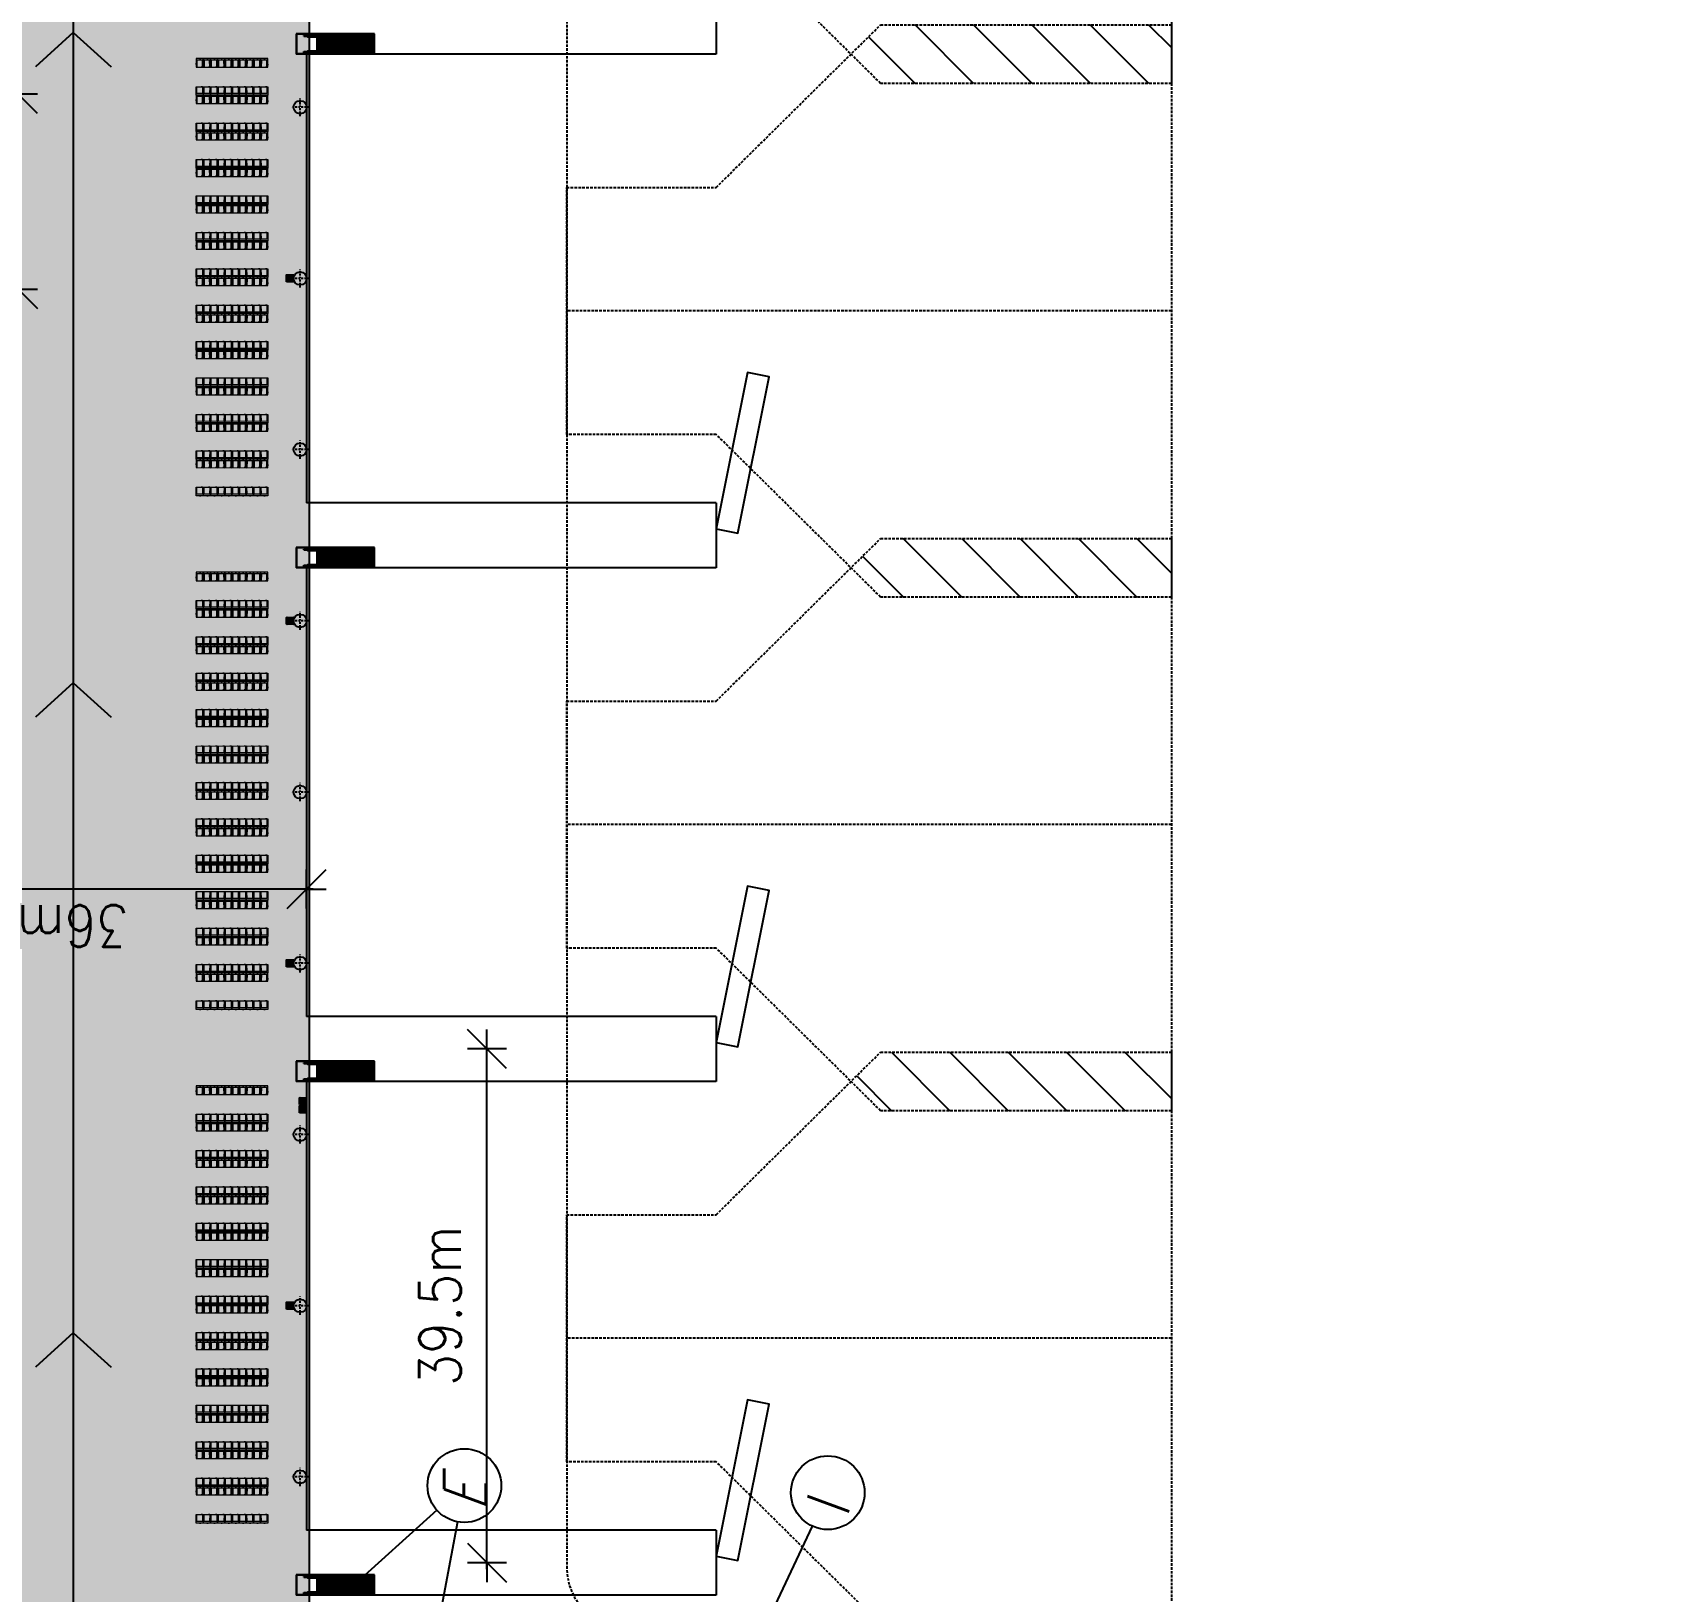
# Model space of a CAD drawing. Header units: millimetres. Extents: x -1 to 12300, y -1929 to 2470.
# Drawn here: x 7251.3 to 7375.8, y -1153.7 to -1033.8 of the extents above; entities that cross this region are included whole.
import ezdxf

# ---------------------------------------------------------------- set-up
doc = ezdxf.new("R2010")
doc.units = ezdxf.units.MM
for name, pattern in [('DASHDOTBERNUZ', [0.8, 0.4, -0.2, 0, -0.2]), ('DGN Style 1', [0.6, 0, -0.6]), ('HIDDENBERNUZ', [0.3, 0.2, -0.1])]:
    doc.linetypes.add(name, pattern=pattern)
doc.layers.get('0').update_dxf_attribs({"color": 250})
for name, color, linetype in [('01C', 250, 'Continuous'), ('01cotes', 200, 'Continuous'), ('01TXTINCENDIext', 7, 'Continuous'), ('01TXTINCENDIman', 7, 'Continuous'), ('01TXTmaterial', 31, 'Continuous'), ('05CPIL', 250, 'Continuous'), ('0fingers', 250, 'Continuous'), ('0parquing', 250, 'HIDDENBERNUZ'), ('0serveis', 6, 'HIDDENBERNUZ'), ('0Terminal', 250, 'Continuous'), ('espais terminal', 9, 'Continuous'), ('fluxes', 9, 'Continuous')]:
    doc.layers.add(name, color=color, linetype=linetype)
doc.layers.add('TR-AUX-OFICINES', color=9, linetype='Continuous', plot=False)
doc.styles.add('_FERROS', font='romans.shx', dxfattribs={"width": 0.9})
doc.styles.add('_PEGATINES', font='romans.shx', dxfattribs={"width": 0.9, "oblique": 20})
doc.dimstyles.new('_100PS1500', dxfattribs={"dimtxt": 3.2, "dimasz": 3, "dimexe": 0.18, "dimexo": 0.0625, "dimgap": 2, "dimtad": 1, "dimrnd": 0.01, "dimzin": 12, "dimdsep": 46, "dimtxsty": '_FERROS', "dimblk": 'OBLIQUE', "dimcen": 0.09, "dimdle": 0.5, "dimse1": 1, "dimse2": 1, "dimclrt": 7, "dimadec": 0, "dimazin": 0, "dimtfac": 1, "dimtix": 1, "dimtmove": 2, "dimatfit": 3, "dimldrblk": 'OBLIQUE', "dimfxl": 1, "dimtvp": 0.882353, "dimtolj": 1, "dimtzin": 0, "dimarcsym": 0})
pattern_1 = [(360, (37.508332, -17.139966), (2e-18, 0.01), [])]

# ---------------------------------------------------------------- blocks, each defined once
blk = doc.blocks.new('PK-PETIT')
at = {"layer": '01C'}
for p, q in [((11.5, -14.75), (-20, -14.75)), ((11.5, -14.75), (11.5, -19.75)), ((11.5, -19.75), (-20, -19.75))]:
    blk.add_line(p, q, dxfattribs=at)
at = {"layer": '0fingers'}
blk.add_lwpolyline([(11.5, -16.75), (13.16, -17.08), (15.57, -5.07), (13.91, -4.74)], close=True, dxfattribs=at)
at = {"layer": '0parquing'}
for points in [[(46.5, -22), (24.14, -22), (11.5, -9.5), (0, -9.5), (0, 9.5), (11.5, 9.5), (24.14, 22), (46.5, 22), (46.5, -22)], [(46.5, 0), (0, 0)]]:
    blk.add_lwpolyline(points, dxfattribs=at)
blk = doc.blocks.new('_PIL0')
at = {"color": 3, "linetype": 'DASHDOTBERNUZ', "ltscale": 0.4}
for p, q in [((0.7, 0), (-0.7, 0)), ((0, -0.7), (0, 0.7))]:
    blk.add_line(p, q, dxfattribs=at)
blk.add_circle((0, 0), 0.5)
blk = doc.blocks.new('A$C365033A8')
at = {"linetype": 'Continuous', "lineweight": 0, "flags": 128}
blk.add_lwpolyline([(0.77, 0.17), (0.63, 0.7), (0, 0.53), (0.14, 0)], close=True, dxfattribs=at)
at = {"linetype": 'DGN Style 1', "lineweight": 0, "flags": 128}
blk.add_lwpolyline([(0.64, 0.64), (0.75, 0.22), (0.77, 0.17), (0.14, 0), (0, 0.53), (0.63, 0.7)], close=True, dxfattribs=at)
at = {"linetype": 'Continuous', "lineweight": 0, "flags": 128}
blk.add_lwpolyline([(0.64, 0.64), (0.13, 0.5), (0.24, 0.09), (0.75, 0.22)], dxfattribs=at)
blk = doc.blocks.new('CADIRES')
at = {"layer": '01C', "xscale": -1, "rotation": 104.8649578604252}
for p in [(0.51, 2.94), (1.06, 2.94), (1.61, 2.94), (2.16, 2.94), (2.71, 2.94), (3.26, 2.94), (3.81, 2.94), (4.36, 2.94), (4.91, 2.94), (5.46, 2.94)]:
    blk.add_blockref('A$C365033A8', p, dxfattribs=at)
at = {"layer": '01C', "rotation": 75.13504216545468}
for p in [(0.51, -0.14), (1.06, -0.14), (1.61, -0.14), (2.16, -0.14), (2.71, -0.14), (3.26, -0.14), (3.81, -0.14), (4.36, -0.14), (4.91, -0.14), (5.46, -0.14)]:
    blk.add_blockref('A$C365033A8', p, dxfattribs=at)
blk = doc.blocks.new('*U54')
at = {"layer": '01C'}
blk.add_blockref('CADIRES', (-2.75, -1.4), dxfattribs=at)
blk = doc.blocks.new('*U53')
at = {"layer": '01C', "color": 0, "linetype": 'ByBlock', "lineweight": -2, "transparency": 16777216}
for p in [(0, 30.8), (0, 28), (0, 25.2), (0, 22.4), (0, 19.6), (0, 16.8), (0, 14), (0, 11.2), (0, 8.4), (0, 5.6), (0, 2.8), (0, 0)]:
    blk.add_blockref('*U54', p, dxfattribs=at)
blk = doc.blocks.new('*U56')
at = {"layer": '01C'}
blk.add_blockref('CADIRES', (-2.75, -1.4), dxfattribs=at)
blk = doc.blocks.new('*U55')
at = {"layer": '01C', "color": 0, "linetype": 'ByBlock', "lineweight": -2, "transparency": 16777216}
for p in [(0, 30.8), (0, 28), (0, 25.2), (0, 22.4), (0, 19.6), (0, 16.8), (0, 14), (0, 11.2), (0, 8.4), (0, 5.6), (0, 2.8), (0, 0)]:
    blk.add_blockref('*U56', p, dxfattribs=at)
blk = doc.blocks.new('*U58')
at = {"layer": '01C'}
blk.add_blockref('CADIRES', (-2.75, -1.4), dxfattribs=at)
blk = doc.blocks.new('*U57')
at = {"layer": '01C', "color": 0, "linetype": 'ByBlock', "lineweight": -2, "transparency": 16777216}
for p in [(0, 30.8), (0, 28), (0, 25.2), (0, 22.4), (0, 19.6), (0, 16.8), (0, 14), (0, 11.2), (0, 8.4), (0, 5.6), (0, 2.8), (0, 0)]:
    blk.add_blockref('*U58', p, dxfattribs=at)
blk = doc.blocks.new('_Oblique')
for p, q in [((0, -0.5), (0, 0.5)), ((0, 0), (0.5, 0))]:
    blk.add_line(p, q)
at = {"layer": '01C', "color": 7, "linetype": 'ByBlock', "lineweight": -2}
blk.add_line((-0.5, -0.5), (0.5, 0.5), dxfattribs=at)
blk = doc.blocks.new('*D76')
at = {"layer": '01cotes', "color": 0, "lineweight": -2, "transparency": 16777216}
blk.add_line((7286.25, -1151.94), (7286.25, -1111.44), dxfattribs=at)
at = {"layer": 'DEFPOINTS', "color": 0, "transparency": 16777216}
for p in [(7286.25, -1111.94), (7286.25, -1111.94), (7286.25, -1151.44)]:
    blk.add_point(p, dxfattribs=at)
at = {"layer": '01cotes', "color": 0, "lineweight": -2, "transparency": 16777216, "xscale": 3, "yscale": 3, "zscale": 3}
for p, rotation in [((7286.25, -1111.94), 90), ((7286.25, -1151.44), 270)]:
    blk.add_blockref('_Oblique', p, dxfattribs=dict(at, rotation=rotation))
at = {"layer": '01cotes', "color": 7, "transparency": 16777216, "insert": (7282.65, -1131.69), "char_height": 3.2, "attachment_point": 5, "rotation": 90, "style": '_FERROS'}
blk.add_mtext('\\A1;39.5m', dxfattribs=at)
blk = doc.blocks.new('*D95')
at = {"layer": '01cotes', "color": 0, "lineweight": -2, "transparency": 16777216}
blk.add_line((7250.19, -1054.01), (7250.19, -1038.01), dxfattribs=at)
at = {"layer": 'DEFPOINTS', "color": 0, "transparency": 16777216}
for p in [(7250.19, -1038.51), (7250.19, -1038.51), (7250.19, -1053.51)]:
    blk.add_point(p, dxfattribs=at)
at = {"layer": '01cotes', "color": 0, "lineweight": -2, "transparency": 16777216, "xscale": 3, "yscale": 3, "zscale": 3}
for p, rotation in [((7250.19, -1038.51), 90), ((7250.19, -1053.51), 270)]:
    blk.add_blockref('_Oblique', p, dxfattribs=dict(at, rotation=rotation))
at = {"layer": '01cotes', "color": 7, "transparency": 16777216, "insert": (7246.59, -1046.01), "char_height": 3.2, "attachment_point": 5, "rotation": 90, "style": '_FERROS'}
blk.add_mtext('\\A1;15m', dxfattribs=at)
blk = doc.blocks.new('A$C47A048D5')
at = {"layer": '01C', "linetype": 'Continuous'}
h = blk.add_hatch(dxfattribs=at)
h.set_pattern_fill('USER', color=256, scale=0.01, pattern_type=0)
h.set_pattern_definition(pattern_1)
h.paths.add_polyline_path([(6.02, 1.37), (6.02, 1.44), (0.57, 1.44), (0.57, 1.37)])
h = blk.add_hatch(dxfattribs=at)
h.set_pattern_fill('USER', color=256, scale=0.01, pattern_type=0)
h.set_pattern_definition(pattern_1)
h.paths.add_polyline_path([(6.02, 0.12), (6.02, 0.2), (0.57, 0.2), (0.57, 0.12)])
for p, q in [((6.02, 1.56), (0, 1.56)), ((0, 1.56), (0, 1.53)), ((0, 1.53), (0, 0)), ((6.02, 1.53), (0.03, 1.53)), ((0.03, 0.03), (0.03, 1.53)), ((0.57, 1.37), (0.57, 1.44)), ((0.57, 1.44), (6.02, 1.44)), ((6.02, 1.37), (0.57, 1.37)), ((0.88, 1.53), (0.91, 1.53)), ((0.88, 1.33), (0.89, 1.33)), ((0.89, 1.33), (0.91, 1.33)), ((0.91, 1.53), (0.91, 1.44)), ((0.91, 1.37), (0.91, 1.33)), ((0.91, 1.33), (1.58, 1.33)), ((1.47, 1.53), (1.47, 1.44)), ((1.47, 1.37), (1.47, 1.33)), ((1.58, 1.33), (1.58, 0.23)), ((1.58, 1.33), (6, 1.33)), ((1.58, 1.28), (6.02, 1.28)), ((6, 1.33), (6.02, 1.33)), ((6.02, 0), (0, 0)), ((6.02, 0.03), (0.03, 0.03)), ((0.57, 0.12), (0.57, 0.2)), ((0.57, 0.2), (6.02, 0.2)), ((0.57, 0.12), (6.02, 0.12)), ((0.91, 0.23), (0.88, 0.23)), ((0.91, 0.03), (0.88, 0.03)), ((1.58, 0.23), (0.91, 0.23)), ((0.91, 0.23), (0.91, 0.2)), ((0.91, 0.12), (0.91, 0.03)), ((1.47, 0.2), (1.47, 0.23)), ((1.47, 0.12), (1.47, 0.03)), ((1.58, 1.23), (6.02, 1.23)), ((1.58, 1.18), (6.02, 1.18)), ((1.58, 1.13), (6.02, 1.13)), ((1.58, 1.08), (6.02, 1.08)), ((1.58, 1.03), (6.02, 1.03)), ((1.58, 0.98), (6.02, 0.98)), ((1.58, 0.93), (6.02, 0.93)), ((1.58, 0.88), (6.02, 0.88)), ((1.58, 0.83), (6.02, 0.83)), ((1.58, 0.78), (6.02, 0.78)), ((1.58, 0.73), (6.02, 0.73)), ((1.58, 0.68), (6.02, 0.68)), ((1.58, 0.63), (6.02, 0.63)), ((1.58, 0.58), (6.02, 0.58)), ((1.58, 0.53), (6.02, 0.53)), ((1.58, 0.48), (6.02, 0.48)), ((1.58, 0.43), (6.02, 0.43)), ((1.58, 0.38), (6.02, 0.38)), ((1.58, 0.33), (6.02, 0.33)), ((1.58, 0.28), (6.02, 0.28)), ((5.76, 0.23), (1.58, 0.23)), ((1.58, 0.23), (6.02, 0.23)), ((6.02, 0.23), (5.76, 0.23))]:
    blk.add_line(p, q, dxfattribs=at)
at = {"layer": '01C'}
blk.add_line((6.02, 0), (6.02, 1.56), dxfattribs=at)
at = {"layer": '01C', "linetype": 'Continuous'}
for centre, radius, start, end in [((1.27, 1.39), 0.417, 161.6493, 172.8122), ((1.28, 1.46), 0.428, 192.3446, 195.0345), ((0.88, 1.35), 0.0175, 196.5618, 261.2733), ((0.89, 1.51), 0.0175, 96.5843, 160.5151), ((1.27, 0.18), 0.417, 187.1878, 198.3507), ((0.88, 0.21), 0.0175, 98.7267, 163.4382), ((1.28, 0.11), 0.428, 164.9655, 167.6554), ((0.89, 0.05), 0.0175, 199.4849, 263.4157)]:
    blk.add_arc(centre, radius, start, end, dxfattribs=at)
blk = doc.blocks.new('*D211')
at = {"layer": '01cotes', "color": 0, "lineweight": -2, "transparency": 16777216}
blk.add_line((7272.89, -1099.65), (7235.89, -1099.65), dxfattribs=at)
at = {"layer": 'DEFPOINTS', "color": 0, "transparency": 16777216}
for p in [(7236.39, -1099.65), (7236.39, -1099.65), (7272.39, -1099.65)]:
    blk.add_point(p, dxfattribs=at)
at = {"layer": '01cotes', "color": 0, "lineweight": -2, "transparency": 16777216, "xscale": 3, "yscale": 3, "zscale": 3, "rotation": 180}
blk.add_blockref('_Oblique', (7236.39, -1099.65), dxfattribs=at)
at = {"layer": '01cotes', "color": 0, "lineweight": -2, "transparency": 16777216, "xscale": 3, "yscale": 3, "zscale": 3}
blk.add_blockref('_Oblique', (7272.39, -1099.65), dxfattribs=at)
at = {"layer": '01cotes', "color": 7, "transparency": 16777216, "insert": (7254.39, -1102.48), "char_height": 3.2, "attachment_point": 5, "rotation": 180, "style": '_FERROS'}
blk.add_mtext('\\A1;36m', dxfattribs=at)
blk = doc.blocks.new('A$C39DC0D00')
at = {"layer": '01TXTINCENDIext'}
h = blk.add_hatch(color=7, dxfattribs=at)
h.dxf.hatch_style = 1
h.paths.add_polyline_path([(0.53, 0.54), (0, 0.54), (0, 0), (0.53, 0)])
h.paths.add_polyline_path([(0.51, 0.51), (0.51, 0.03, -0.414214), (0.5, 0.02), (0.03, 0.02, -0.414214), (0.02, 0.03), (0.02, 0.51, -0.414214), (0.03, 0.52), (0.5, 0.52, -0.414214)], flags=16)
h.paths.add_polyline_path([(0.35, 0.45), (0.34, 0.44), (0.34, 0.45), (0.33, 0.45), (0.32, 0.45), (0.32, 0.45), (0.31, 0.45), (0.31, 0.45), (0.29, 0.45), (0.27, 0.45), (0.27, 0.45), (0.27, 0.45), (0.27, 0.45), (0.27, 0.44), (0.27, 0.44), (0.28, 0.43), (0.28, 0.42, -0.120407), (0.33, 0.4, -0.22624), (0.33, 0.39), (0.33, 0.05, -0.414214), (0.32, 0.04), (0.21, 0.04, -0.414214), (0.19, 0.05), (0.19, 0.08), (0.17, 0.08), (0.17, 0.08), (0.17, 0.1), (0.17, 0.1), (0.17, 0.11), (0.17, 0.11), (0.17, 0.14), (0.17, 0.14), (0.17, 0.14), (0.17, 0.17), (0.16, 0.19), (0.14, 0.24), (0.13, 0.27), (0.12, 0.29), (0.12, 0.31), (0.11, 0.33), (0.11, 0.35), (0.11, 0.38), (0.12, 0.39), (0.13, 0.4), (0.14, 0.42), (0.15, 0.43), (0.16, 0.44), (0.18, 0.44), (0.2, 0.45), (0.22, 0.46), (0.24, 0.46), (0.25, 0.46), (0.25, 0.46), (0.28, 0.48), (0.31, 0.49), (0.33, 0.5), (0.33, 0.49), (0.32, 0.49), (0.29, 0.47), (0.28, 0.47), (0.29, 0.47), (0.31, 0.46), (0.33, 0.46), (0.35, 0.45), (0.35, 0.45)], flags=0)
h.paths.add_polyline_path([(0.25, 0.44), (0.25, 0.44), (0.25, 0.44), (0.25, 0.44), (0.25, 0.43), (0.24, 0.42, 0.110621), (0.2, 0.4, 0.22624), (0.19, 0.39), (0.19, 0.1), (0.19, 0.1), (0.18, 0.1), (0.18, 0.11), (0.19, 0.11), (0.19, 0.14), (0.18, 0.14), (0.18, 0.15), (0.18, 0.17), (0.17, 0.2), (0.16, 0.23), (0.14, 0.27), (0.13, 0.3), (0.13, 0.33), (0.12, 0.35), (0.13, 0.37), (0.13, 0.39), (0.14, 0.41), (0.16, 0.42), (0.18, 0.43), (0.21, 0.44), (0.22, 0.44)], flags=0)
h = blk.add_hatch(color=10, dxfattribs=at)
h.paths.add_polyline_path([(0.51, 0.51, 0.414214), (0.5, 0.52), (0.03, 0.52, 0.414214), (0.02, 0.51), (0.02, 0.03, 0.414214), (0.03, 0.02), (0.5, 0.02, 0.414214), (0.51, 0.03)])
h.paths.add_polyline_path([(0.12, 0.31), (0.11, 0.33), (0.11, 0.35), (0.11, 0.38), (0.12, 0.39), (0.13, 0.4), (0.14, 0.42), (0.15, 0.43), (0.16, 0.44), (0.18, 0.44), (0.2, 0.45), (0.22, 0.46), (0.24, 0.46), (0.25, 0.46), (0.25, 0.46), (0.28, 0.48), (0.31, 0.49), (0.33, 0.5), (0.33, 0.49), (0.32, 0.49), (0.29, 0.47), (0.28, 0.47), (0.29, 0.47), (0.31, 0.46), (0.33, 0.46), (0.35, 0.45), (0.35, 0.45), (0.35, 0.45), (0.34, 0.44), (0.34, 0.45), (0.33, 0.45), (0.32, 0.45), (0.32, 0.45), (0.31, 0.45), (0.31, 0.45), (0.29, 0.45), (0.27, 0.45), (0.27, 0.45), (0.27, 0.45), (0.27, 0.45), (0.27, 0.44), (0.27, 0.44), (0.28, 0.43), (0.28, 0.42, -0.120407), (0.33, 0.4, -0.22624), (0.33, 0.39), (0.33, 0.05, -0.414214), (0.32, 0.04), (0.21, 0.04, -0.414214), (0.19, 0.05), (0.19, 0.08), (0.17, 0.08), (0.17, 0.08), (0.17, 0.1), (0.17, 0.1), (0.17, 0.11), (0.17, 0.11), (0.17, 0.14), (0.17, 0.14), (0.17, 0.14), (0.17, 0.17), (0.16, 0.19), (0.14, 0.24), (0.13, 0.27), (0.12, 0.29)], flags=16)
h.paths.add_polyline_path([(0.13, 0.33), (0.12, 0.35), (0.13, 0.37), (0.13, 0.39), (0.14, 0.41), (0.16, 0.42), (0.18, 0.43), (0.21, 0.44), (0.22, 0.44), (0.25, 0.44), (0.25, 0.44), (0.25, 0.44), (0.25, 0.44), (0.25, 0.43), (0.24, 0.42, 0.110621), (0.2, 0.4, 0.22624), (0.19, 0.39), (0.19, 0.1), (0.19, 0.1), (0.18, 0.1), (0.18, 0.11), (0.19, 0.11), (0.19, 0.14), (0.18, 0.14), (0.18, 0.15), (0.18, 0.17), (0.17, 0.2), (0.16, 0.23), (0.14, 0.27), (0.13, 0.3)], flags=0)
h.paths.add_polyline_path([(0.19, 0.39, -0.22624), (0.2, 0.4, -0.110621), (0.24, 0.42), (0.25, 0.43), (0.25, 0.44), (0.25, 0.44), (0.25, 0.44), (0.25, 0.44), (0.22, 0.44), (0.21, 0.44), (0.18, 0.43), (0.16, 0.42), (0.14, 0.41), (0.13, 0.39), (0.13, 0.37), (0.12, 0.35), (0.13, 0.33), (0.13, 0.3), (0.14, 0.27), (0.16, 0.23), (0.17, 0.2), (0.18, 0.17), (0.18, 0.15), (0.18, 0.14), (0.19, 0.14), (0.19, 0.11), (0.18, 0.11), (0.18, 0.1), (0.19, 0.1), (0.19, 0.1)], flags=0)
h = blk.add_hatch(color=255, dxfattribs=at)
h.paths.add_polyline_path([(0.33, 0.39, 0.22624), (0.33, 0.4, 0.120407), (0.28, 0.42), (0.28, 0.43), (0.27, 0.44), (0.27, 0.44), (0.27, 0.45), (0.27, 0.45), (0.27, 0.45), (0.27, 0.45), (0.29, 0.45), (0.31, 0.45), (0.31, 0.45), (0.32, 0.45), (0.32, 0.45), (0.33, 0.45), (0.34, 0.45), (0.34, 0.44), (0.35, 0.45), (0.35, 0.45), (0.35, 0.45), (0.33, 0.46), (0.31, 0.46), (0.29, 0.47), (0.28, 0.47), (0.29, 0.47), (0.32, 0.49), (0.33, 0.49), (0.33, 0.5), (0.31, 0.49), (0.28, 0.48), (0.25, 0.46), (0.25, 0.46), (0.24, 0.46), (0.22, 0.46), (0.2, 0.45), (0.18, 0.44), (0.16, 0.44), (0.15, 0.43), (0.14, 0.42), (0.13, 0.4), (0.12, 0.39), (0.11, 0.38), (0.11, 0.35), (0.11, 0.33), (0.12, 0.31), (0.12, 0.29), (0.13, 0.27), (0.14, 0.24), (0.16, 0.19), (0.17, 0.17), (0.17, 0.14), (0.17, 0.14), (0.17, 0.14), (0.17, 0.11), (0.17, 0.11), (0.17, 0.1), (0.17, 0.1), (0.17, 0.08), (0.17, 0.08), (0.19, 0.08), (0.19, 0.05, 0.414214), (0.21, 0.04), (0.32, 0.04, 0.414214), (0.33, 0.05)])
h.paths.add_polyline_path([(0.19, 0.1), (0.19, 0.1), (0.18, 0.1), (0.18, 0.11), (0.19, 0.11), (0.19, 0.14), (0.18, 0.14), (0.18, 0.15), (0.18, 0.17), (0.17, 0.2), (0.16, 0.23), (0.14, 0.27), (0.13, 0.3), (0.13, 0.33), (0.12, 0.35), (0.13, 0.37), (0.13, 0.39), (0.14, 0.41), (0.16, 0.42), (0.18, 0.43), (0.21, 0.44), (0.22, 0.44), (0.25, 0.44), (0.25, 0.44), (0.25, 0.44), (0.25, 0.44), (0.25, 0.43), (0.24, 0.42, 0.110621), (0.2, 0.4, 0.22624), (0.19, 0.39)], flags=16)
blk.add_hatch(color=10, dxfattribs=at).paths.add_polyline_path([(0.19, 0.39, -0.22624), (0.2, 0.4, -0.110621), (0.24, 0.42), (0.25, 0.43), (0.25, 0.44), (0.25, 0.44), (0.25, 0.44), (0.25, 0.44), (0.22, 0.44), (0.21, 0.44), (0.18, 0.43), (0.16, 0.42), (0.14, 0.41), (0.13, 0.39), (0.13, 0.37), (0.12, 0.35), (0.13, 0.33), (0.13, 0.3), (0.14, 0.27), (0.16, 0.23), (0.17, 0.2), (0.18, 0.17), (0.18, 0.15), (0.18, 0.14), (0.19, 0.14), (0.19, 0.11), (0.18, 0.11), (0.18, 0.1), (0.19, 0.1), (0.19, 0.1)])
at = {"layer": '01TXTINCENDIext', "color": 255}
for p, q in [((0.02, 0.03), (0.02, 0.51)), ((0.03, 0.52), (0.5, 0.52)), ((0.5, 0.02), (0.03, 0.02)), ((0.51, 0.51), (0.51, 0.03))]:
    blk.add_line(p, q, dxfattribs=at)
at = {"layer": '01TXTINCENDIext', "color": 7}
blk.add_lwpolyline([(0, 0.54), (0.53, 0.54), (0.53, 0), (0, 0)], close=True, dxfattribs=at)
at = {"layer": '01TXTINCENDIext', "color": 255}
for points in [[(0.28, 0.42), (0.28, 0.43), (0.27, 0.44), (0.27, 0.44), (0.27, 0.45), (0.27, 0.45), (0.27, 0.45), (0.27, 0.45), (0.29, 0.45), (0.31, 0.45), (0.31, 0.45), (0.32, 0.45), (0.32, 0.45), (0.33, 0.45), (0.34, 0.45), (0.34, 0.44), (0.35, 0.45), (0.35, 0.45), (0.35, 0.45), (0.33, 0.46), (0.31, 0.46), (0.29, 0.47), (0.28, 0.47), (0.29, 0.47), (0.32, 0.49), (0.33, 0.49), (0.33, 0.5), (0.31, 0.49), (0.28, 0.48), (0.25, 0.46), (0.25, 0.46), (0.24, 0.46), (0.22, 0.46), (0.2, 0.45), (0.18, 0.44), (0.16, 0.44), (0.15, 0.43), (0.14, 0.42), (0.13, 0.4), (0.12, 0.39), (0.11, 0.38), (0.11, 0.35), (0.11, 0.33), (0.12, 0.31), (0.12, 0.29), (0.13, 0.27), (0.14, 0.24), (0.16, 0.19), (0.17, 0.17), (0.17, 0.14), (0.17, 0.14), (0.17, 0.14), (0.17, 0.11), (0.17, 0.11), (0.17, 0.1), (0.17, 0.1), (0.17, 0.08), (0.17, 0.08), (0.19, 0.08)], [(0.19, 0.1), (0.19, 0.1), (0.18, 0.1), (0.18, 0.11), (0.19, 0.11), (0.19, 0.14), (0.18, 0.14), (0.18, 0.15), (0.18, 0.17), (0.17, 0.2), (0.16, 0.23), (0.14, 0.27), (0.13, 0.3), (0.13, 0.33), (0.12, 0.35), (0.13, 0.37), (0.13, 0.39), (0.14, 0.41), (0.16, 0.42), (0.18, 0.43), (0.21, 0.44), (0.22, 0.44), (0.25, 0.44), (0.25, 0.44), (0.25, 0.44), (0.25, 0.44), (0.25, 0.43), (0.24, 0.42)], [(0.19, 0.39), (0.19, 0.1)]]:
    blk.add_lwpolyline(points, dxfattribs=at)
blk.add_lwpolyline([(0.19, 0.08), (0.19, 0.05, 0.414214), (0.21, 0.04), (0.32, 0.04, 0.414214), (0.33, 0.05), (0.33, 0.39)], format="xyb", dxfattribs=at)
for centre, radius, start, end in [((0.03, 0.51), 0.0144, 90, 180), ((0.03, 0.03), 0.0144, 180, 270), ((0.21, 0.39), 0.0128, 129.008, 180), ((0.26, 0.32), 0.105, 103.7582, 129.008), ((0.26, 0.32), 0.105, 50.992, 78.4551), ((0.32, 0.39), 0.0128, 0, 50.992), ((0.5, 0.51), 0.0144, 0, 90), ((0.5, 0.03), 0.0144, 270, 0)]:
    blk.add_arc(centre, radius, start, end, dxfattribs=at)
blk = doc.blocks.new('MANGERA')
at = {"layer": '01TXTINCENDIext'}
h = blk.add_hatch(color=7, dxfattribs=at)
h.dxf.hatch_style = 1
h.paths.add_polyline_path([(0.53, 0.54), (0, 0.54), (0, 0), (0.53, 0)])
h.paths.add_polyline_path([(0.03, 0.52), (0.5, 0.52, -0.414214), (0.51, 0.51), (0.51, 0.03, -0.414214), (0.5, 0.02), (0.03, 0.02, -0.414214), (0.02, 0.03), (0.02, 0.51, -0.414214)], flags=16)
h.paths.add_polyline_path([(0.1, 0.49), (0.11, 0.49), (0.11, 0.2), (0.1, 0.2)], flags=0)
h.paths.add_polyline_path([(0.15, 0.48), (0.15, 0.18, -1), (0.12, 0.18), (0.12, 0.48, -1)], flags=0)
h.paths.add_polyline_path([(0.19, 0.48), (0.19, 0.2, -1), (0.16, 0.2), (0.16, 0.48, -1)], flags=0)
h.paths.add_polyline_path([(0.22, 0.48), (0.22, 0.2, -1), (0.2, 0.2), (0.2, 0.48, -1)], flags=0)
h.paths.add_polyline_path([(0.26, 0.48), (0.26, 0.2, -1), (0.23, 0.2), (0.23, 0.48, -1)], flags=0)
h.paths.add_polyline_path([(0.3, 0.48), (0.3, 0.2, -1), (0.27, 0.2), (0.27, 0.48, -1)], flags=0)
h.paths.add_polyline_path([(0.31, 0.49), (0.31, 0.49), (0.31, 0.35), (0.37, 0.35, -25.210419), (0.37, 0.35), (0.31, 0.35), (0.31, 0.2), (0.31, 0.2)], flags=0)
h.paths.add_polyline_path([(0.11, 0.16), (0.15, 0.16), (0.15, 0.15), (0.11, 0.15)], flags=0)
h.paths.add_polyline_path([(0.4, 0.38), (0.4, 0.35), (0.37, 0.35, -0.36031)], flags=0)
h.paths.add_polyline_path([(0.12, 0.15), (0.15, 0.15), (0.15, 0.12), (0.12, 0.12)], flags=0)
h.paths.add_polyline_path([(0.37, 0.35), (0.4, 0.35), (0.4, 0.32, -0.36031)], flags=0)
h.paths.add_polyline_path([(0.41, 0.38, -0.36031), (0.44, 0.35), (0.41, 0.35)], flags=0)
h.paths.add_polyline_path([(0.11, 0.12), (0.15, 0.12), (0.15, 0.11), (0.11, 0.11)], flags=0)
h.paths.add_polyline_path([(0.41, 0.35), (0.44, 0.35, -0.36031), (0.41, 0.32)], flags=0)
h.paths.add_polyline_path([(0.12, 0.1), (0.15, 0.1), (0.14, 0.07), (0.12, 0.07)], flags=0)
h.paths.add_polyline_path([(0.13, 0.06), (0.14, 0.06), (0.14, 0.05), (0.13, 0.05)], flags=0)
h = blk.add_hatch(color=10, dxfattribs=at)
h.paths.add_polyline_path([(0.03, 0.52, 0.414214), (0.02, 0.51), (0.02, 0.03, 0.414214), (0.03, 0.02), (0.5, 0.02, 0.414214), (0.51, 0.03), (0.51, 0.51, 0.414214), (0.5, 0.52)])
h.paths.add_polyline_path([(0.37, 0.35), (0.31, 0.35), (0.31, 0.2), (0.31, 0.2), (0.31, 0.49), (0.31, 0.49), (0.31, 0.35), (0.37, 0.35, -25.210419)], flags=16)
h.paths.add_polyline_path([(0.41, 0.38, -0.36031), (0.44, 0.35), (0.41, 0.35)], flags=0)
h.paths.add_polyline_path([(0.4, 0.38), (0.4, 0.35), (0.37, 0.35, -0.36031)], flags=0)
h.paths.add_polyline_path([(0.44, 0.35, -0.36031), (0.41, 0.32), (0.41, 0.35)], flags=0)
h.paths.add_polyline_path([(0.4, 0.35), (0.4, 0.32, -0.36031), (0.37, 0.35)], flags=0)
h.paths.add_polyline_path([(0.3, 0.2, -1), (0.27, 0.2), (0.27, 0.48, -1), (0.3, 0.48)], flags=16)
h.paths.add_polyline_path([(0.26, 0.2, -1), (0.23, 0.2), (0.23, 0.48, -1), (0.26, 0.48)], flags=16)
h.paths.add_polyline_path([(0.22, 0.2, -1), (0.2, 0.2), (0.2, 0.48, -1), (0.22, 0.48)], flags=16)
h.paths.add_polyline_path([(0.19, 0.2, -1), (0.16, 0.2), (0.16, 0.48, -1), (0.19, 0.48)], flags=16)
h.paths.add_polyline_path([(0.15, 0.18, -1), (0.12, 0.18), (0.12, 0.48, -1), (0.15, 0.48)], flags=16)
h.paths.add_polyline_path([(0.11, 0.2), (0.1, 0.2), (0.1, 0.49), (0.11, 0.49)], flags=16)
h.paths.add_polyline_path([(0.15, 0.16), (0.15, 0.15), (0.11, 0.15), (0.11, 0.16)], flags=16)
h.paths.add_polyline_path([(0.15, 0.15), (0.15, 0.12), (0.12, 0.12), (0.12, 0.15)], flags=16)
h.paths.add_polyline_path([(0.15, 0.12), (0.15, 0.11), (0.11, 0.11), (0.11, 0.12)], flags=16)
h.paths.add_polyline_path([(0.15, 0.1), (0.14, 0.07), (0.12, 0.07), (0.12, 0.1)], flags=16)
h.paths.add_polyline_path([(0.14, 0.06), (0.14, 0.05), (0.13, 0.05), (0.13, 0.06)], flags=16)
h = blk.add_hatch(color=7, dxfattribs=at)
h.dxf.hatch_style = 1
h.paths.add_polyline_path([(0.15, 0.48, 1), (0.12, 0.48), (0.12, 0.18, 1), (0.15, 0.18)])
h.paths.add_polyline_path([(0.19, 0.48, 1), (0.16, 0.48), (0.16, 0.2, 1), (0.19, 0.2)])
h.paths.add_polyline_path([(0.22, 0.48, 1), (0.2, 0.48), (0.2, 0.2, 1), (0.22, 0.2)])
h.paths.add_polyline_path([(0.26, 0.48, 1), (0.23, 0.48), (0.23, 0.2, 1), (0.26, 0.2)])
h.paths.add_polyline_path([(0.3, 0.48, 1), (0.27, 0.48), (0.27, 0.2, 1), (0.3, 0.2)])
h.paths.add_polyline_path([(0.11, 0.49), (0.1, 0.49), (0.1, 0.2), (0.11, 0.2)])
h.paths.add_polyline_path([(0.31, 0.49), (0.31, 0.49), (0.31, 0.2), (0.31, 0.2)])
h.paths.add_polyline_path([(0.37, 0.35), (0.31, 0.35), (0.31, 0.35), (0.37, 0.35, 25.210419)])
h.paths.add_polyline_path([(0.37, 0.35), (0.4, 0.35), (0.4, 0.32, -0.36031)], flags=16)
h.paths.add_polyline_path([(0.37, 0.35, -0.36031), (0.4, 0.38), (0.4, 0.35)], flags=16)
h.paths.add_polyline_path([(0.41, 0.35), (0.44, 0.35, -0.36031), (0.41, 0.32)], flags=16)
h.paths.add_polyline_path([(0.41, 0.35), (0.41, 0.38, -0.36031), (0.44, 0.35)], flags=16)
h.paths.add_polyline_path([(0.15, 0.16), (0.11, 0.16), (0.11, 0.15), (0.15, 0.15)])
h.paths.add_polyline_path([(0.15, 0.15), (0.12, 0.15), (0.12, 0.12), (0.15, 0.12)])
h.paths.add_polyline_path([(0.15, 0.12), (0.11, 0.12), (0.11, 0.11), (0.15, 0.11)])
h.paths.add_polyline_path([(0.15, 0.1), (0.12, 0.1), (0.12, 0.07), (0.14, 0.07)])
h.paths.add_polyline_path([(0.14, 0.06), (0.13, 0.06), (0.13, 0.05), (0.14, 0.05)])
at = {"layer": '01TXTINCENDIext', "color": 255}
for p, q in [((0.02, 0.03), (0.02, 0.51)), ((0.03, 0.52), (0.5, 0.52)), ((0.5, 0.02), (0.03, 0.02)), ((0.37, 0.35), (0.31, 0.35)), ((0.37, 0.35), (0.31, 0.35)), ((0.4, 0.35), (0.37, 0.35)), ((0.4, 0.35), (0.37, 0.35)), ((0.4, 0.38), (0.4, 0.35)), ((0.4, 0.35), (0.4, 0.32)), ((0.41, 0.38), (0.41, 0.35)), ((0.41, 0.35), (0.41, 0.32)), ((0.44, 0.35), (0.41, 0.35)), ((0.44, 0.35), (0.41, 0.35)), ((0.51, 0.51), (0.51, 0.03))]:
    blk.add_line(p, q, dxfattribs=at)
at = {"layer": '01TXTINCENDIext', "color": 7}
blk.add_lwpolyline([(0, 0.54), (0.53, 0.54), (0.53, 0), (0, 0)], close=True, dxfattribs=at)
at = {"layer": '01TXTINCENDIext', "color": 255}
for points in [[(0.1, 0.49), (0.11, 0.49), (0.11, 0.2), (0.1, 0.2)], [(0.11, 0.16), (0.15, 0.16), (0.15, 0.15), (0.11, 0.15)], [(0.11, 0.12), (0.15, 0.12), (0.15, 0.11), (0.11, 0.11)], [(0.12, 0.15), (0.15, 0.15), (0.15, 0.12), (0.12, 0.12)], [(0.12, 0.1), (0.15, 0.1), (0.14, 0.07), (0.12, 0.07)], [(0.13, 0.06), (0.14, 0.06), (0.14, 0.05), (0.13, 0.05)], [(0.31, 0.49), (0.31, 0.49), (0.31, 0.2), (0.31, 0.2)]]:
    blk.add_lwpolyline(points, close=True, dxfattribs=at)
for points in [[(0.12, 0.18), (0.12, 0.48)], [(0.15, 0.48), (0.15, 0.18)], [(0.16, 0.2), (0.16, 0.48)], [(0.19, 0.48), (0.19, 0.2)], [(0.2, 0.2), (0.2, 0.48)], [(0.22, 0.48), (0.22, 0.2)], [(0.23, 0.2), (0.23, 0.48)], [(0.26, 0.48), (0.26, 0.2)], [(0.27, 0.2), (0.27, 0.48)], [(0.3, 0.48), (0.3, 0.2)]]:
    blk.add_lwpolyline(points, dxfattribs=at)
for centre, radius, start, end in [((0.03, 0.51), 0.0144, 90, 180), ((0.03, 0.03), 0.0144, 180, 270), ((0.13, 0.48), 0.0139, 0, 180), ((0.13, 0.18), 0.0139, 180, 0), ((0.17, 0.48), 0.0139, 0, 180), ((0.17, 0.2), 0.0139, 180, 0), ((0.21, 0.48), 0.0139, 0, 180), ((0.21, 0.2), 0.0139, 180, 0), ((0.25, 0.48), 0.0139, 0, 180), ((0.25, 0.2), 0.0139, 180, 0), ((0.29, 0.48), 0.0139, 0, 180), ((0.29, 0.2), 0.0139, 180, 0), ((0.41, 0.35), 0.0384, 184.543, 175.457), ((0.41, 0.35), 0.0325, 95.3708, 174.6292), ((0.41, 0.35), 0.0325, 185.3708, 264.6292), ((0.41, 0.35), 0.0325, 5.3708, 84.6292), ((0.41, 0.35), 0.0325, 275.3708, 354.6292), ((0.5, 0.51), 0.0144, 0, 90), ((0.5, 0.03), 0.0144, 270, 0)]:
    blk.add_arc(centre, radius, start, end, dxfattribs=at)
blk = doc.blocks.new('PULSADOR')
at = {"layer": '01TXTINCENDIext'}
h = blk.add_hatch(color=10, dxfattribs=at)
h.paths.add_polyline_path([(0.53, 0.54), (0, 0.54), (0, 0), (0.53, 0)])
h.paths.add_polyline_path([(0.03, 0.52), (0.5, 0.52, -0.414214), (0.51, 0.51), (0.51, 0.03, -0.414214), (0.5, 0.02), (0.03, 0.02, -0.414214), (0.02, 0.03), (0.02, 0.51, -0.414214)], flags=16)
h.paths.add_polyline_path([(0.43, 0.27, -1), (0.09, 0.27, -1)], flags=0)
h.paths.add_polyline_path([(0.34, 0.27, -1), (0.19, 0.27, -1)], flags=0)
h = blk.add_hatch(color=7, dxfattribs=at)
h.dxf.hatch_style = 1
h.paths.add_polyline_path([(0.51, 0.51, 0.414214), (0.5, 0.52), (0.03, 0.52, 0.414214), (0.02, 0.51), (0.02, 0.03, 0.414214), (0.03, 0.02), (0.5, 0.02, 0.414214), (0.51, 0.03)])
h.paths.add_polyline_path([(0.43, 0.27, -1), (0.09, 0.27, -1)], flags=16)
h.paths.add_polyline_path([(0.34, 0.27, -1), (0.19, 0.27, -1)], flags=0)
h = blk.add_hatch(color=7, dxfattribs=at)
h.dxf.hatch_style = 1
h.paths.add_polyline_path([(0.34, 0.27, 1), (0.19, 0.27, 1)])
at = {"layer": '01TXTINCENDIext', "color": 255}
for p, q in [((0.02, 0.03), (0.02, 0.51)), ((0.5, 0.02), (0.03, 0.02)), ((0.51, 0.51), (0.51, 0.03))]:
    blk.add_line(p, q, dxfattribs=at)
at = {"layer": '01TXTINCENDIext', "color": 7}
blk.add_lwpolyline([(0, 0.54), (0.53, 0.54), (0.53, 0), (0, 0)], close=True, dxfattribs=at)
for radius in [0.17, 0.075]:
    blk.add_circle((0.26, 0.27), radius, dxfattribs=at)
at = {"layer": '01TXTINCENDIext', "color": 255}
for centre, start, end in [((0.03, 0.51), 90, 180), ((0.03, 0.03), 180, 270), ((0.5, 0.51), 0, 90), ((0.5, 0.03), 270, 0)]:
    blk.add_arc(centre, 0.0144, start, end, dxfattribs=at)

msp = doc.modelspace()

# ---------------------------------------------------------------- hatches: boundary and pattern name
at = {"layer": '0parquing'}
h = msp.add_hatch(dxfattribs=at)
h.set_pattern_fill('ANSI31', color=256)
h.set_pattern_definition([(135, (8267.587, -1846.8883), (-2.245064, -2.245064), [])])
h.paths.add_polyline_path([(7099.895, -1049.445), (7099.895, -1056.945), (7135.853, -1056.945), (7139.026, -1053.195), (7135.853, -1049.445)])
h.paths.add_polyline_path([(7115.39, -976.945), (7115.39, -981.276), (7139.518, -981.276), (7135.853, -976.945)])
h.paths.add_polyline_path([(7115.39, -918.276), (7115.39, -923.162), (7144.383, -923.162), (7146.827, -920.719), (7144.383, -918.276)])
h.paths.add_polyline_path([(7115.39, -860.162), (7115.39, -867.662), (7144.383, -867.662), (7148.134, -863.912), (7144.383, -860.162)])
h.paths.add_polyline_path([(7115.39, -804.662), (7115.39, -812.162), (7144.383, -812.162), (7148.134, -808.412), (7144.383, -804.662)])
h.paths.add_polyline_path([(7078.453, -686.297), (7078.453, -693.797), (7107.446, -693.797), (7111.197, -690.047), (7107.446, -686.297)])
h.paths.add_polyline_path([(7118.866, -545.43), (7116.661, -552.599), (7144.373, -561.122), (7149.061, -558.64), (7146.577, -553.953)])
h.paths.add_polyline_path([(7135.181, -492.382), (7132.976, -499.551), (7160.688, -508.074), (7165.376, -505.592), (7162.892, -500.905)])
h.paths.add_polyline_path([(7287, -466.861), (7285.487, -469.68), (7288.323, -471.162), (7309.697, -464.589), (7308.374, -460.287)])
h.paths.add_polyline_path([(7298.611, -504.616), (7297.098, -507.435), (7299.934, -508.917), (7321.308, -502.343), (7319.985, -498.042)])
h.paths.add_polyline_path([(7310.223, -542.37), (7308.71, -545.19), (7311.546, -546.672), (7332.92, -540.098), (7331.597, -535.797)])
h.paths.add_polyline_path([(7353.465, -637.719), (7351.19, -639.969), (7353.465, -642.219), (7375.827, -642.219), (7375.827, -637.719)])
h.paths.add_polyline_path([(7353.465, -677.219), (7351.19, -679.469), (7353.465, -681.719), (7375.827, -681.719), (7375.827, -677.219)])
h.paths.add_polyline_path([(7316.528, -796.187), (7314.253, -798.437), (7316.528, -800.687), (7338.89, -800.687), (7338.89, -796.187)])
h.paths.add_polyline_path([(7316.528, -835.687), (7314.253, -837.937), (7316.528, -840.187), (7338.89, -840.187), (7338.89, -835.687)])
h.paths.add_polyline_path([(7316.528, -875.187), (7314.253, -877.437), (7316.528, -879.687), (7338.89, -879.687), (7338.89, -875.187)])
h.paths.add_polyline_path([(7316.528, -914.687), (7314.253, -916.937), (7316.528, -919.187), (7338.89, -919.187), (7338.89, -914.687)])
h.paths.add_polyline_path([(7316.528, -954.187), (7314.253, -956.437), (7316.528, -958.687), (7338.89, -958.687), (7338.89, -954.187)])
h.paths.add_polyline_path([(7316.528, -993.687), (7314.253, -995.937), (7316.528, -998.187), (7338.89, -998.187), (7338.89, -993.687)])
h.paths.add_polyline_path([(7316.528, -1033.187), (7314.253, -1035.437), (7316.528, -1037.687), (7338.89, -1037.687), (7338.89, -1033.187)])
h.paths.add_polyline_path([(7316.528, -1072.687), (7314.253, -1074.937), (7316.528, -1077.187), (7338.89, -1077.187), (7338.89, -1072.687)])
h.paths.add_polyline_path([(7316.528, -1112.187), (7314.253, -1114.437), (7316.528, -1116.687), (7338.89, -1116.687), (7338.89, -1112.187)])
at = {"layer": 'espais terminal'}
h = msp.add_hatch(color=94, dxfattribs=at)
h.dxf.hatch_style = 1
h.paths.add_polyline_path([(7236.39, -451.773), (7236.39, -1161.831), (7272.59, -1161.831), (7272.59, -1161.631), (7272.59, -724.613), (7287.317, -724.613, 0.5526058), (7290.624, -650.371), (7296.75, -630.253), (7274.231, -630.253, 0.2228431), (7279.593, -592.245)])

# ---------------------------------------------------------------- linework, layer by layer
at = {"layer": '01TXTmaterial'}
for p, q in [((7282.411, -1147.415), (7275.76, -1153.404)), ((7283.992, -1148.303), (7281.194, -1163.139)), ((7311.261, -1148.628), (7305.14, -1161.631))]:
    msp.add_line(p, q, dxfattribs=at)
for centre in [(7284.518, -1145.518), (7312.468, -1146.064)]:
    msp.add_circle(centre, 2.834, dxfattribs=at)
at = {"layer": '0serveis'}
msp.add_line((7292.39, -769.187), (7292.39, -1151.731), dxfattribs=at)
msp.add_arc((7297.39, -1151.731), 5, 180, 270, dxfattribs=at)
at = {"layer": '0Terminal'}
for p, q in [((7272.39, -1035.437), (7272.39, -1069.937)), ((7272.59, -1035.437), (7272.59, -1069.937)), ((7272.39, -1074.937), (7272.39, -1109.437)), ((7272.59, -1074.937), (7272.59, -1109.437)), ((7272.39, -1114.437), (7272.39, -1148.937)), ((7272.59, -1114.437), (7272.59, -1148.937))]:
    msp.add_line(p, q, dxfattribs=at)
at = {"layer": 'fluxes', "color": 98}
for p, q in [((7254.44, -823.688), (7254.44, -1161.831)), ((7254.44, -1033.779), (7251.537, -1036.416)), ((7254.44, -1033.779), (7257.343, -1036.416)), ((7254.44, -1083.779), (7251.537, -1086.416)), ((7254.44, -1083.779), (7257.343, -1086.416)), ((7254.44, -1133.779), (7251.537, -1136.416)), ((7254.44, -1133.779), (7257.343, -1136.416))]:
    msp.add_line(p, q, dxfattribs=at)
at = {"layer": 'TR-AUX-OFICINES'}
msp.add_lwpolyline([(7272.59, -1161.831), (7236.39, -1161.831), (7236.39, -451.773), (7279.593, -592.245, -0.2228431), (7274.231, -630.253), (7296.75, -630.253), (7290.624, -650.371, -0.5526058), (7287.317, -724.613), (7272.59, -724.613), (7272.59, -1161.831)], format="xyb", dxfattribs=at)

# ---------------------------------------------------------------- block references
at = {"layer": '01C'}
for name, p in [('PK-PETIT', (7292.39, -1015.687)), ('PK-PETIT', (7292.39, -1055.187)), ('A$C47A048D5', (7271.594, -1035.437)), ('A$C47A048D5', (7271.594, -1074.937)), ('PK-PETIT', (7292.39, -1094.687)), ('A$C47A048D5', (7271.594, -1114.437)), ('PK-PETIT', (7292.39, -1134.187)), ('A$C47A048D5', (7271.594, -1153.937))]:
    msp.add_blockref(name, p, dxfattribs=at)
at = {"layer": '01C', "xscale": -1}
for name, p in [('*U53', (7266.64, -1067.992)), ('*U55', (7266.64, -1107.492)), ('*U57', (7266.64, -1146.992))]:
    msp.add_blockref(name, p, dxfattribs=at)
at = {"layer": '01TXTINCENDIext', "rotation": 90}
for p in [(7271.39, -1052.951), (7271.39, -1079.284), (7271.39, -1105.617), (7271.39, -1131.951)]:
    msp.add_blockref('A$C39DC0D00', p, dxfattribs=at)
at = {"layer": '01TXTINCENDIman', "rotation": 90}
for name, p in [('PULSADOR', (7272.39, -1116.219)), ('MANGERA', (7272.39, -1116.846))]:
    msp.add_blockref(name, p, dxfattribs=at)
at = {"layer": '05CPIL'}
for p in [(7271.89, -1039.52), (7271.89, -1052.687), (7271.89, -1065.854), (7271.89, -1079.02), (7271.89, -1092.187), (7271.89, -1105.354), (7271.89, -1118.52), (7271.89, -1131.687), (7271.89, -1144.854)]:
    msp.add_blockref('_PIL0', p, dxfattribs=at)

# ---------------------------------------------------------------- texts
at = {"layer": '01TXTmaterial', "style": '_PEGATINES', "oblique": 20, "width": 0.9}
for s, p in [('E', (7286.162, -1147.455)), ('I', (7314.112, -1148.001))]:
    msp.add_text(s, height=3.2, rotation=90, dxfattribs=at).set_placement(p)

# ---------------------------------------------------------------- dimensions: what is measured, and where the dimension line sits
at = {"layer": '01cotes'}
for base, p1, p2, angle, override, picture, middle in [((7250.188, -1038.507), (7250.188, -1053.507), (7250.188, -1038.507), 90, {"dimpost": 'm'}, '*D95', (7246.588, -1046.007)), ((7236.39, -1099.655), (7272.39, -1099.655), (7236.39, -1099.655), 180, {"dimtad": 0, "dimpost": 'm'}, '*D211', (7254.39, -1102.478)), ((7286.248, -1111.937), (7286.248, -1151.437), (7286.248, -1111.937), 90, {"dimpost": 'm'}, '*D76', (7282.648, -1131.687))]:
    dim = msp.add_linear_dim(base=base, p1=p1, p2=p2, angle=angle, dimstyle='_100PS1500', override=override, dxfattribs=at)
    dim.commit()
    dim.dimension.update_dxf_attribs({"geometry": picture, "text_midpoint": middle})

doc.saveas('drawing.dxf')
